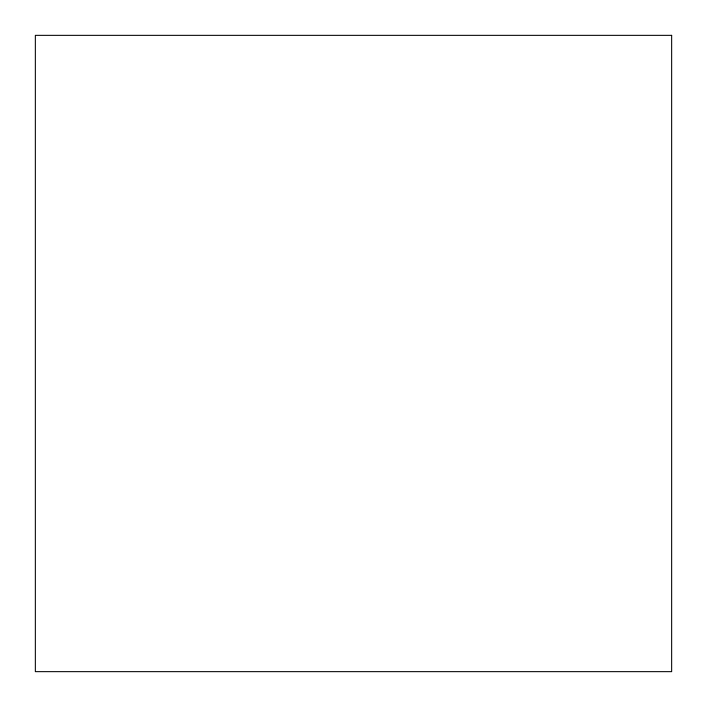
<?xml version="1.0" encoding="UTF-8"?>
<svg xmlns="http://www.w3.org/2000/svg" width="707" height="707" viewBox="0 0 707 707"><rect width="100%" height="100%" fill="white"/><g stroke="black" fill="none" stroke-linecap="round" stroke-linejoin="round"><path stroke-width="1.06" d="M671.65 35.35L35.35 35.35L35.35 671.65L671.65 671.65L671.65 35.35"/></g></svg>
